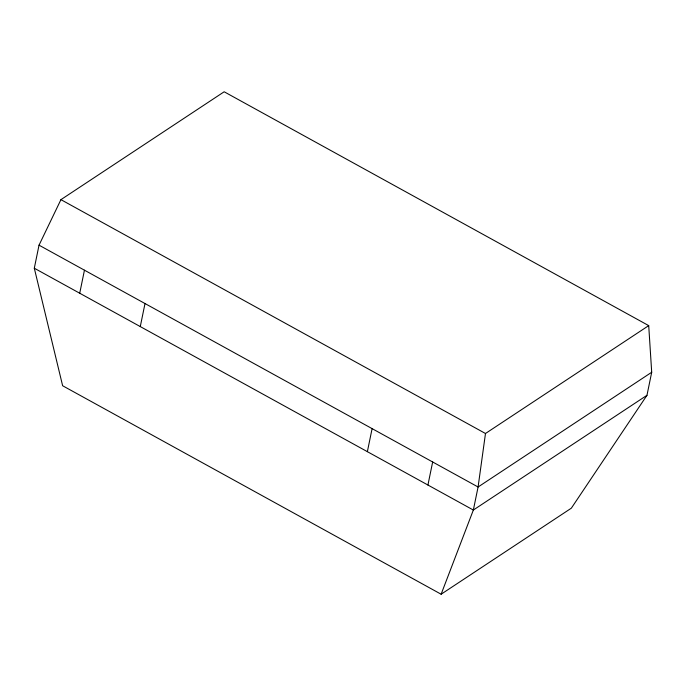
<?xml version="1.0" encoding="UTF-8"?>
<svg xmlns="http://www.w3.org/2000/svg" width="686" height="686" viewBox="0 0 686 686"><rect width="100%" height="100%" fill="white"/><g stroke="black" fill="none" stroke-linecap="round" stroke-linejoin="round"><path stroke-width="1.03" d="M648.716 325.618L485.482 433.501L478.082 487L473.349 510.041L441.124 594.222L62.632 385.746L34.3 268.209L39.033 245.168L60.934 199.652L224.168 91.778L648.716 325.618L651.7 372.258L646.967 395.299L571.344 508.172L441.124 594.222M79.722 293.231L84.447 270.19M140.278 326.587L145.003 303.546M367.37 451.671L372.104 428.63M427.927 485.028L432.66 461.987M651.7 372.258L478.082 487L39.033 245.168M646.967 395.299L473.349 510.041L34.3 268.209M60.934 199.652L485.482 433.501"/></g></svg>
